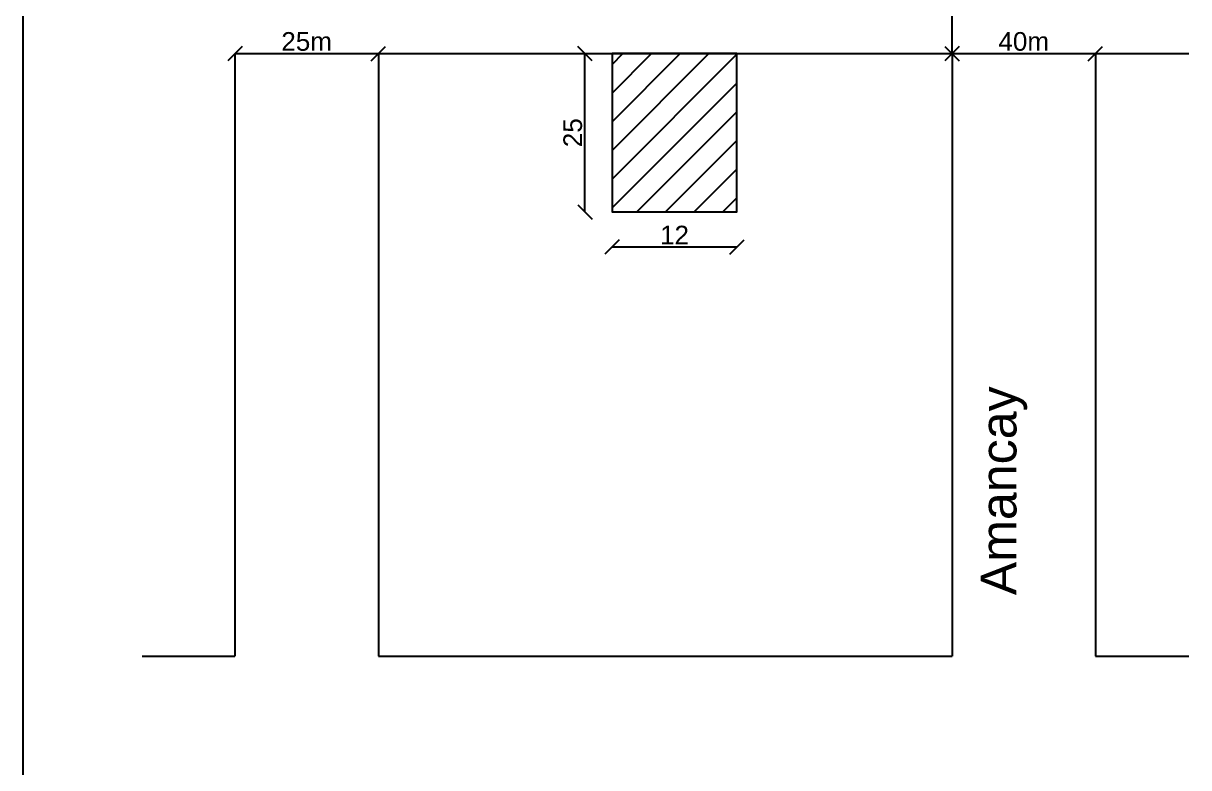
# Model space of a CAD drawing. Header units: millimetres. Extents: x 1356 to 2849, y 1307 to 1361.
# Drawn here: x 2661.23 to 2669.35, y 1334.73 to 1339.92 of the extents above; entities that cross this region are included whole.
import ezdxf

# ---------------------------------------------------------------- set-up
doc = ezdxf.new("R2010")
doc.units = ezdxf.units.MM
doc.styles.get("Standard").update_dxf_attribs({"font": 'arial.ttf'})
doc.styles.add('TEXTO1', font='sanss___.ttf', dxfattribs={"height": 0.3})
doc.dimstyles.new('Joel', dxfattribs={"dimtxt": 0.13, "dimasz": 0.1, "dimexe": 1.25, "dimexo": 0.625, "dimgap": 0.0176, "dimtad": 1, "dimtxsty": 'Standard', "dimblk": 'OBLIQUE', "dimcen": 2.5, "dimse1": 1, "dimse2": 1, "dimclre": 256, "dimadec": 0, "dimazin": 0, "dimtfac": 1, "dimtmove": 0, "dimatfit": 3, "dimldrblk": 'OBLIQUE', "dimfxl": 1, "dimarcsym": 0})

# ---------------------------------------------------------------- blocks, each defined once
blk = doc.blocks.new('_Oblique')
at = {"color": 0, "linetype": 'ByBlock', "lineweight": -2}
blk.add_line((-0.5, -0.5), (0.5, 0.5), dxfattribs=at)
blk = doc.blocks.new('*D61')
at = {"color": 0, "lineweight": -2, "ltscale": 0.01, "transparency": 16777216}
blk.add_line((2667.7029, 1339.7063), (2668.7029, 1339.7063), dxfattribs=at)
at = {"layer": 'Defpoints', "color": 0, "ltscale": 0.01, "transparency": 16777216}
for p in [(2667.7029, 1339.7063), (2668.7029, 1339.7063), (2668.7029, 1339.7063)]:
    blk.add_point(p, dxfattribs=at)
at = {"color": 0, "lineweight": -2, "ltscale": 0.01, "transparency": 16777216, "xscale": 0.1, "yscale": 0.1, "zscale": 0.1, "rotation": 180}
blk.add_blockref('_Oblique', (2667.7029, 1339.7063), dxfattribs=at)
at = {"color": 0, "lineweight": -2, "ltscale": 0.01, "transparency": 16777216, "xscale": 0.1, "yscale": 0.1, "zscale": 0.1}
blk.add_blockref('_Oblique', (2668.7029, 1339.7063), dxfattribs=at)
at = {"color": 0, "ltscale": 0.01, "transparency": 16777216, "insert": (2668.2029, 1339.7903), "char_height": 0.13, "attachment_point": 5}
blk.add_mtext('40m', dxfattribs=at)
blk = doc.blocks.new('*D62')
at = {"color": 0, "lineweight": -2, "ltscale": 0.01, "transparency": 16777216}
blk.add_line((2667.7029, 1339.7063), (2667.7029, 1340.7063), dxfattribs=at)
at = {"layer": 'Defpoints', "color": 0, "ltscale": 0.01, "transparency": 16777216}
for p in [(2667.7029, 1340.7063), (2667.7029, 1340.7063), (2667.7029, 1339.7063)]:
    blk.add_point(p, dxfattribs=at)
at = {"color": 0, "lineweight": -2, "ltscale": 0.01, "transparency": 16777216, "xscale": 0.1, "yscale": 0.1, "zscale": 0.1}
for p, rotation in [((2667.7029, 1340.7063), 90), ((2667.7029, 1339.7063), 270)]:
    blk.add_blockref('_Oblique', p, dxfattribs=dict(at, rotation=rotation))
at = {"color": 0, "ltscale": 0.01, "transparency": 16777216, "insert": (2667.619, 1340.2063), "char_height": 0.13, "attachment_point": 5, "rotation": 90}
blk.add_mtext('20m', dxfattribs=at)
blk = doc.blocks.new('*D64')
at = {"color": 0, "lineweight": -2, "ltscale": 0.01, "transparency": 16777216}
blk.add_line((2662.7029, 1339.7063), (2663.7029, 1339.7063), dxfattribs=at)
at = {"layer": 'Defpoints', "color": 0, "ltscale": 0.01, "transparency": 16777216}
for p in [(2662.7029, 1339.7063), (2663.7029, 1339.7063), (2663.7029, 1339.7063)]:
    blk.add_point(p, dxfattribs=at)
at = {"color": 0, "lineweight": -2, "ltscale": 0.01, "transparency": 16777216, "xscale": 0.1, "yscale": 0.1, "zscale": 0.1, "rotation": 180}
blk.add_blockref('_Oblique', (2662.7029, 1339.7063), dxfattribs=at)
at = {"color": 0, "lineweight": -2, "ltscale": 0.01, "transparency": 16777216, "xscale": 0.1, "yscale": 0.1, "zscale": 0.1}
blk.add_blockref('_Oblique', (2663.7029, 1339.7063), dxfattribs=at)
at = {"color": 0, "ltscale": 0.01, "transparency": 16777216, "insert": (2663.2029, 1339.7903), "char_height": 0.13, "attachment_point": 5}
blk.add_mtext('25m', dxfattribs=at)
blk = doc.blocks.new('*D59')
at = {"color": 0, "lineweight": -2, "ltscale": 0.01, "transparency": 16777216}
blk.add_line((2665.1427, 1338.6034), (2665.1427, 1339.7063), dxfattribs=at)
at = {"layer": 'Defpoints', "color": 0, "ltscale": 0.01, "transparency": 16777216}
for p in [(2665.1427, 1339.7063), (2665.3328, 1339.7063), (2665.3328, 1338.6034)]:
    blk.add_point(p, dxfattribs=at)
at = {"color": 0, "lineweight": -2, "ltscale": 0.01, "transparency": 16777216, "xscale": 0.1, "yscale": 0.1, "zscale": 0.1}
for p, rotation in [((2665.1427, 1339.7063), 90), ((2665.1427, 1338.6034), 270)]:
    blk.add_blockref('_Oblique', p, dxfattribs=dict(at, rotation=rotation))
at = {"color": 0, "ltscale": 0.01, "transparency": 16777216, "insert": (2665.0587, 1339.1549), "char_height": 0.13, "attachment_point": 5, "rotation": 90}
blk.add_mtext('25', dxfattribs=at)
blk = doc.blocks.new('*D60')
at = {"color": 0, "lineweight": -2, "ltscale": 0.01, "transparency": 16777216}
blk.add_line((2665.3328, 1338.3587), (2666.2029, 1338.3587), dxfattribs=at)
at = {"layer": 'Defpoints', "color": 0, "ltscale": 0.01, "transparency": 16777216}
for p in [(2665.3328, 1338.6034), (2666.2029, 1338.6034), (2666.2029, 1338.3587)]:
    blk.add_point(p, dxfattribs=at)
at = {"color": 0, "lineweight": -2, "ltscale": 0.01, "transparency": 16777216, "xscale": 0.1, "yscale": 0.1, "zscale": 0.1, "rotation": 180}
blk.add_blockref('_Oblique', (2665.3328, 1338.3587), dxfattribs=at)
at = {"color": 0, "lineweight": -2, "ltscale": 0.01, "transparency": 16777216, "xscale": 0.1, "yscale": 0.1, "zscale": 0.1}
blk.add_blockref('_Oblique', (2666.2029, 1338.3587), dxfattribs=at)
at = {"color": 0, "ltscale": 0.01, "transparency": 16777216, "insert": (2665.7678, 1338.4416), "char_height": 0.13, "attachment_point": 5}
blk.add_mtext('12', dxfattribs=at)

msp = doc.modelspace()

# ---------------------------------------------------------------- hatches: boundary and pattern name
h = msp.add_hatch()
h.set_pattern_fill('JIS_WOOD', color=256, scale=0.2, style=0)
h.set_pattern_definition([(45, (1801.1993, 36.09773), (-0.1, 0.1), [])])
h.paths.add_polyline_path([(2666.20293, 1338.60339), (2666.20293, 1339.70633), (2665.33276, 1339.70633), (2665.33276, 1338.60339)])

# ---------------------------------------------------------------- linework, layer by layer
for p, q in [((2661.22737, 1326.9307), (2661.22737, 1356.9507)), ((2662.70293, 1339.70633), (2662.70293, 1335.50633)), ((2663.70293, 1339.70633), (2663.70293, 1335.50633)), ((2667.70293, 1339.70633), (2667.70293, 1335.50633)), ((2668.70293, 1339.70633), (2668.70293, 1335.50633))]:
    msp.add_line(p, q)
at = {"ltscale": 0.6}
for p, q in [((2663.70293, 1339.70633), (2667.70293, 1339.70633)), ((2668.70293, 1339.70633), (2669.35293, 1339.70633)), ((2662.05514, 1335.50633), (2662.70293, 1335.50633)), ((2663.70293, 1335.50633), (2667.70293, 1335.50633)), ((2668.70293, 1335.50633), (2669.35293, 1335.50633))]:
    msp.add_line(p, q, dxfattribs=at)
msp.add_lwpolyline([(2666.20293, 1339.70633), (2665.33276, 1339.70633), (2665.33276, 1338.60339), (2666.20293, 1338.60339)], close=True)

# ---------------------------------------------------------------- texts
at = {"style": 'TEXTO1'}
msp.add_text('Amancay', height=0.25, rotation=90, dxfattribs=at).set_placement((2668.15197, 1335.93131))

# ---------------------------------------------------------------- dimensions: what is measured, and where the dimension line sits
at = {"ltscale": 0.01}
for base, p1, p2, text, picture, middle in [((2667.70293, 1340.70633), (2667.70293, 1339.70633), (2667.70293, 1340.70633), '20m', '*D62', (2667.61896, 1340.20633)), ((2665.14268, 1339.70633), (2665.33276, 1338.60339), (2665.33276, 1339.70633), '25', '*D59', (2665.0587, 1339.15486))]:
    dim = msp.add_linear_dim(base=base, p1=p1, p2=p2, angle=90, text=text, dimstyle='Joel', dxfattribs=at)
    dim.commit()
    dim.dimension.update_dxf_attribs({"geometry": picture, "text_midpoint": middle})
for base, p1, p2, text, picture, middle in [((2663.70293, 1339.70633), (2662.70293, 1339.70633), (2663.70293, 1339.70633), '25m', '*D64', (2663.20293, 1339.7903)), ((2668.70293, 1339.70633), (2667.70293, 1339.70633), (2668.70293, 1339.70633), '40m', '*D61', (2668.20293, 1339.7903)), ((2666.20293, 1338.35874), (2665.33276, 1338.60339), (2666.20293, 1338.60339), '12', '*D60', (2665.76785, 1338.4416))]:
    dim = msp.add_linear_dim(base=base, p1=p1, p2=p2, text=text, dimstyle='Joel', dxfattribs=at)
    dim.commit()
    dim.dimension.update_dxf_attribs({"geometry": picture, "text_midpoint": middle})

doc.saveas('drawing.dxf')
